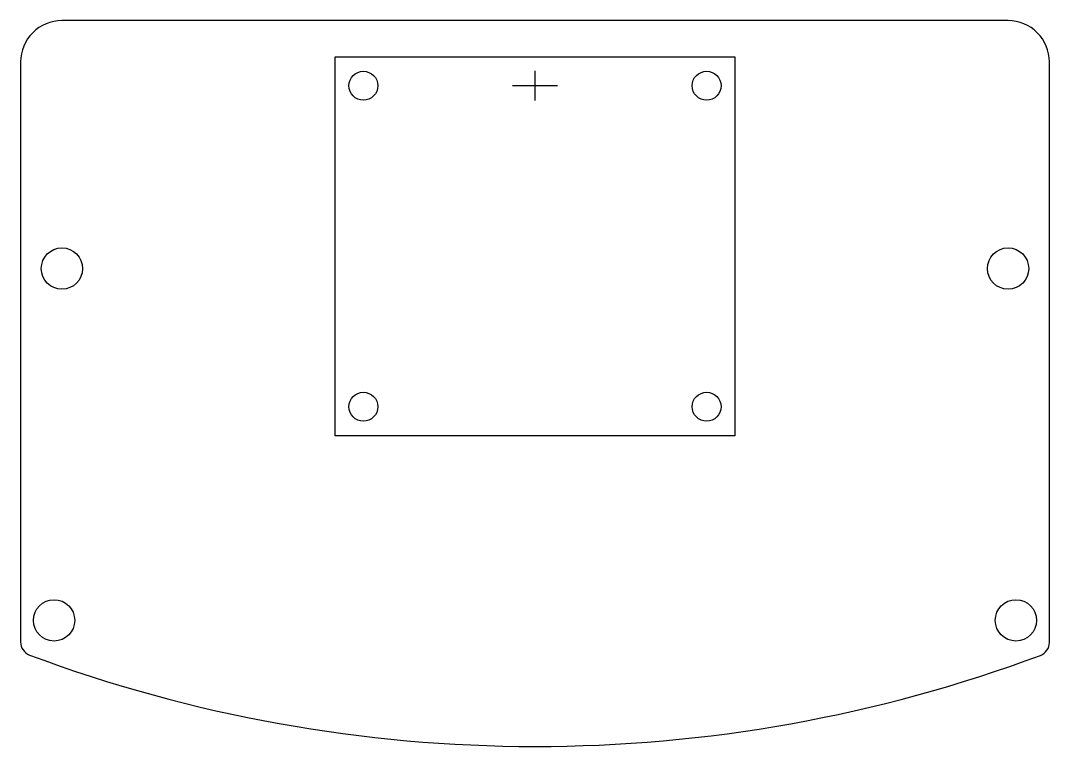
# Model space of a CAD drawing. Header units: inches. Extents: x 0 to 74.6, y 0 to 52.7.
import ezdxf

# ---------------------------------------------------------------- set-up
doc = ezdxf.new("R2010")
doc.units = ezdxf.units.IN
doc.header["$MEASUREMENT"] = 0
doc.layers.add('カバー', color=6, linetype='Continuous')

msp = doc.modelspace()

# ---------------------------------------------------------------- linework, layer by layer
for p, q in [((37.315, 49.022), (37.315, 46.868)), ((38.941, 47.945), (35.689, 47.945))]:
    msp.add_line(p, q)
msp.add_lwpolyline([(22.815, 50.045), (51.815, 50.045), (51.815, 22.545), (22.815, 22.545)], close=True)
for centre in [(24.865, 47.945), (49.765, 47.945), (24.865, 24.645), (49.765, 24.645)]:
    msp.add_circle(centre, 1.05)
at = {"layer": 'カバー'}
msp.add_line((0, 6.868), (0, 6.868), dxfattribs=at)
msp.add_lwpolyline([(74.63, 7.536), (74.63, 34.675), (74.63, 49.675, 0.414214), (71.63, 52.675), (3, 52.675, 0.414214), (0, 49.675), (0, 34.675), (0, 7.559, 0.312946), (0.65, 6.623, 0.18058), (73.98, 6.599, 0.313123)], format="xyb", close=True, dxfattribs=at)
for centre in [(3, 34.675), (71.63, 34.675), (2.429, 9.141), (72.201, 9.141)]:
    msp.add_circle(centre, 1.5, dxfattribs=at)

doc.saveas('drawing.dxf')
